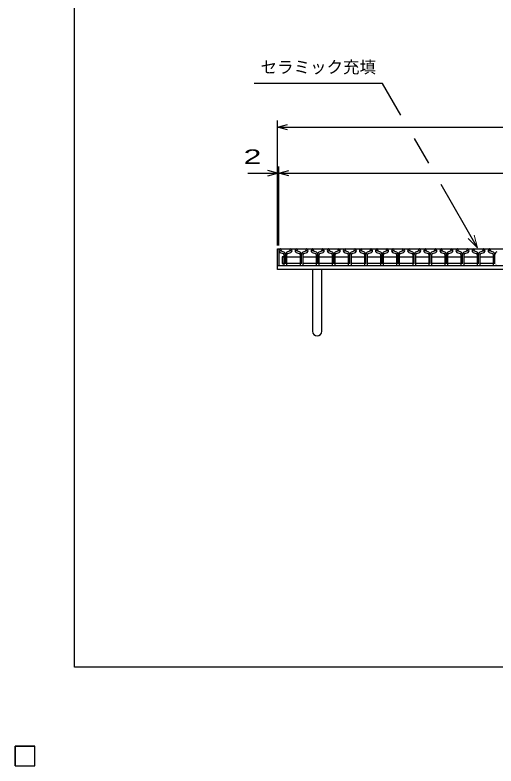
# Model space of a CAD drawing. Units: millimetres, scale not verified. Extents: x -1819 to 1731, y -1297 to 1054.
# Drawn here: x -1819 to -1090, y -1297 to -157 of the extents above; entities that cross this region are included whole.
import ezdxf
from ezdxf.enums import TextEntityAlignment as Align

# ---------------------------------------------------------------- set-up
doc = ezdxf.new("R2010")
doc.units = ezdxf.units.MM
doc.header["$LTSCALE"] = 10
for name, color, linetype, lineweight in [('0_2', 150, 'Continuous', 25), ('16', 3, 'Continuous', 25), ('19', 6, 'Continuous', 25), ('22', 2, 'Continuous', 25)]:
    doc.layers.add(name, color=color, linetype=linetype, lineweight=lineweight)
doc.styles.add('ベクトル', font='')
doc.styles.get('ベクトル').set_extended_font_data('ベクトル')

msp = doc.modelspace()

# ---------------------------------------------------------------- linework, layer by layer
at = {"layer": '0_2'}
for p, q in [((-1729, -1146.5), (-1729, 1053.5)), ((1731, -1146.5), (-1729, -1146.5))]:
    msp.add_line(p, q, dxfattribs=at)
at = {"layer": '0_2', "color": 4}
for p, q in [((-1261.71, -260.73), (-1456.71, -260.73)), ((-1233.92, -308.87), (-1261.71, -260.73)), ((-1191.86, -381.72), (-1213.48, -344.27)), ((-1117.65, -510.26), (-1172.96, -414.46))]:
    msp.add_line(p, q, dxfattribs=at)
at = {"layer": '0_2', "color": 4, "lineweight": 13}
for p, q in [((-1131.79, -496.11), (-1117.65, -510.26)), ((-1117.65, -510.26), (-1122.82, -490.94))]:
    msp.add_line(p, q, dxfattribs=at)
at = {"layer": '16'}
for p, q in [((-1419, -512), (-423, -512)), ((-1419, -512), (-1419, -537)), ((-1417.38, -517.18), (-1412.51, -518.89)), ((-1412.3, -516.53), (-1416.62, -515.01)), ((-1416.46, -514.31), (-1415.02, -513.61)), ((-1415.02, -513.61), (-1415.02, -513.38)), ((-1412.25, -524), (-1414.25, -524)), ((-1414.25, -524), (-1414.25, -534)), ((-1411.25, -525), (-1412.25, -524)), ((-1411.31, -520.59), (-1411.31, -536.31)), ((-1409, -534.71), (-1409, -520.64)), ((-1406.75, -525), (-1405.75, -524)), ((-1406.71, -536.31), (-1406.71, -520.59)), ((-1405.75, -524), (-1387.85, -524)), ((-1401.4, -515.01), (-1405.72, -516.53)), ((-1405.51, -518.89), (-1400.64, -517.18)), ((-1403, -513.38), (-1403, -513.61)), ((-1403, -513.61), (-1401.56, -514.31)), ((-1392.98, -517.18), (-1388.11, -518.89)), ((-1387.9, -516.53), (-1392.22, -515.01)), ((-1392.06, -514.31), (-1390.62, -513.61)), ((-1390.62, -513.61), (-1390.62, -513.38)), ((-1387.85, -524), (-1386.85, -525)), ((-1386.91, -520.59), (-1386.91, -536.31)), ((-1384.6, -534.71), (-1384.6, -520.64)), ((-1382.35, -525), (-1381.35, -524)), ((-1382.31, -536.31), (-1382.31, -520.59)), ((-1381.35, -524), (-1363.45, -524)), ((-1377, -515.01), (-1381.32, -516.53)), ((-1381.11, -518.89), (-1376.24, -517.18)), ((-1378.6, -513.38), (-1378.6, -513.61)), ((-1378.6, -513.61), (-1377.16, -514.31)), ((-1368.58, -517.18), (-1363.71, -518.89)), ((-1363.5, -516.53), (-1367.82, -515.01)), ((-1367.66, -514.31), (-1366.22, -513.61)), ((-1366.22, -513.61), (-1366.22, -513.38)), ((-1363.45, -524), (-1362.45, -525)), ((-1362.51, -520.59), (-1362.51, -536.31)), ((-1360.2, -534.71), (-1360.2, -520.64)), ((-1357.95, -525), (-1356.95, -524)), ((-1357.91, -536.31), (-1357.91, -520.59)), ((-1356.95, -524), (-1339.05, -524)), ((-1352.6, -515.01), (-1356.92, -516.53)), ((-1356.71, -518.89), (-1351.84, -517.18)), ((-1354.2, -513.38), (-1354.2, -513.61)), ((-1354.2, -513.61), (-1352.76, -514.31)), ((-1344.18, -517.18), (-1339.31, -518.89)), ((-1339.1, -516.53), (-1343.42, -515.01)), ((-1343.26, -514.31), (-1341.82, -513.61)), ((-1341.82, -513.61), (-1341.82, -513.38)), ((-1339.05, -524), (-1338.05, -525)), ((-1338.11, -520.59), (-1338.11, -536.31)), ((-1335.8, -534.71), (-1335.8, -520.64)), ((-1333.55, -525), (-1332.55, -524)), ((-1333.51, -536.31), (-1333.51, -520.59)), ((-1332.55, -524), (-1314.65, -524)), ((-1328.2, -515.01), (-1332.52, -516.53)), ((-1332.31, -518.89), (-1327.44, -517.18)), ((-1329.8, -513.38), (-1329.8, -513.61)), ((-1329.8, -513.61), (-1328.36, -514.31)), ((-1319.78, -517.18), (-1314.91, -518.89)), ((-1314.7, -516.53), (-1319.02, -515.01)), ((-1318.86, -514.31), (-1317.42, -513.61)), ((-1317.42, -513.61), (-1317.42, -513.38)), ((-1314.65, -524), (-1313.65, -525)), ((-1313.71, -520.59), (-1313.71, -536.31)), ((-1311.4, -534.71), (-1311.4, -520.64)), ((-1309.15, -525), (-1308.15, -524)), ((-1309.11, -536.31), (-1309.11, -520.59)), ((-1308.15, -524), (-1290.25, -524)), ((-1303.8, -515.01), (-1308.12, -516.53)), ((-1307.91, -518.89), (-1303.04, -517.18)), ((-1305.4, -513.38), (-1305.4, -513.61)), ((-1305.4, -513.61), (-1303.96, -514.31)), ((-1295.38, -517.18), (-1290.51, -518.89)), ((-1290.3, -516.53), (-1294.62, -515.01)), ((-1294.46, -514.31), (-1293.02, -513.61)), ((-1293.02, -513.61), (-1293.02, -513.38)), ((-1290.25, -524), (-1289.25, -525)), ((-1289.31, -520.59), (-1289.31, -536.31)), ((-1287, -534.71), (-1287, -520.64)), ((-1284.75, -525), (-1283.75, -524)), ((-1284.71, -536.31), (-1284.71, -520.59)), ((-1283.75, -524), (-1265.85, -524)), ((-1279.4, -515.01), (-1283.72, -516.53)), ((-1283.51, -518.89), (-1278.64, -517.18)), ((-1281, -513.38), (-1281, -513.61)), ((-1281, -513.61), (-1279.56, -514.31)), ((-1270.98, -517.18), (-1266.11, -518.89)), ((-1265.9, -516.53), (-1270.22, -515.01)), ((-1270.06, -514.31), (-1268.62, -513.61)), ((-1268.62, -513.61), (-1268.62, -513.38)), ((-1265.85, -524), (-1264.85, -525)), ((-1264.91, -520.59), (-1264.91, -536.31)), ((-1262.6, -534.71), (-1262.6, -520.64)), ((-1260.35, -525), (-1259.35, -524)), ((-1260.31, -536.31), (-1260.31, -520.59)), ((-1259.35, -524), (-1241.45, -524)), ((-1255, -515.01), (-1259.32, -516.53)), ((-1259.11, -518.89), (-1254.24, -517.18)), ((-1256.6, -513.38), (-1256.6, -513.61)), ((-1256.6, -513.61), (-1255.16, -514.31)), ((-1246.58, -517.18), (-1241.71, -518.89)), ((-1241.5, -516.53), (-1245.82, -515.01)), ((-1245.66, -514.31), (-1244.22, -513.61)), ((-1244.22, -513.61), (-1244.22, -513.38)), ((-1241.45, -524), (-1240.45, -525)), ((-1240.51, -520.59), (-1240.51, -536.31)), ((-1238.2, -534.71), (-1238.2, -520.64)), ((-1235.95, -525), (-1234.95, -524)), ((-1235.91, -536.31), (-1235.91, -520.59)), ((-1234.95, -524), (-1217.05, -524)), ((-1230.6, -515.01), (-1234.92, -516.53)), ((-1234.71, -518.89), (-1229.84, -517.18)), ((-1232.2, -513.38), (-1232.2, -513.61)), ((-1232.2, -513.61), (-1230.76, -514.31)), ((-1222.18, -517.18), (-1217.31, -518.89)), ((-1217.1, -516.53), (-1221.42, -515.01)), ((-1221.26, -514.31), (-1219.82, -513.61)), ((-1219.82, -513.61), (-1219.82, -513.38)), ((-1217.05, -524), (-1216.05, -525)), ((-1216.11, -520.59), (-1216.11, -536.31)), ((-1213.8, -534.71), (-1213.8, -520.64)), ((-1211.55, -525), (-1210.55, -524)), ((-1211.51, -536.31), (-1211.51, -520.59)), ((-1210.55, -524), (-1192.65, -524)), ((-1206.2, -515.01), (-1210.52, -516.53)), ((-1210.31, -518.89), (-1205.44, -517.18)), ((-1207.8, -513.38), (-1207.8, -513.61)), ((-1207.8, -513.61), (-1206.36, -514.31)), ((-1197.78, -517.18), (-1192.91, -518.89)), ((-1192.7, -516.53), (-1197.02, -515.01)), ((-1196.86, -514.31), (-1195.42, -513.61)), ((-1195.42, -513.61), (-1195.42, -513.38)), ((-1192.65, -524), (-1191.65, -525)), ((-1191.71, -520.59), (-1191.71, -536.31)), ((-1189.4, -534.71), (-1189.4, -520.64)), ((-1187.15, -525), (-1186.15, -524)), ((-1187.11, -536.31), (-1187.11, -520.59)), ((-1186.15, -524), (-1168.25, -524)), ((-1181.8, -515.01), (-1186.12, -516.53)), ((-1185.91, -518.89), (-1181.04, -517.18)), ((-1183.4, -513.38), (-1183.4, -513.61)), ((-1183.4, -513.61), (-1181.96, -514.31)), ((-1173.38, -517.18), (-1168.51, -518.89)), ((-1168.3, -516.53), (-1172.62, -515.01)), ((-1172.46, -514.31), (-1171.02, -513.61)), ((-1171.02, -513.61), (-1171.02, -513.38)), ((-1168.25, -524), (-1167.25, -525)), ((-1167.31, -520.59), (-1167.31, -536.31)), ((-1165, -534.71), (-1165, -520.64)), ((-1162.75, -525), (-1161.75, -524)), ((-1162.71, -536.31), (-1162.71, -520.59)), ((-1161.75, -524), (-1143.85, -524)), ((-1157.4, -515.01), (-1161.72, -516.53)), ((-1161.51, -518.89), (-1156.64, -517.18)), ((-1159, -513.38), (-1159, -513.61)), ((-1159, -513.61), (-1157.56, -514.31)), ((-1148.98, -517.18), (-1144.11, -518.89)), ((-1143.9, -516.53), (-1148.22, -515.01)), ((-1148.06, -514.31), (-1146.62, -513.61)), ((-1146.62, -513.61), (-1146.62, -513.38)), ((-1143.85, -524), (-1142.85, -525)), ((-1142.91, -520.59), (-1142.91, -536.31)), ((-1140.6, -534.71), (-1140.6, -520.64)), ((-1138.35, -525), (-1137.35, -524)), ((-1138.31, -536.31), (-1138.31, -520.59)), ((-1137.35, -524), (-1119.45, -524)), ((-1133, -515.01), (-1137.32, -516.53)), ((-1137.11, -518.89), (-1132.24, -517.18)), ((-1134.6, -513.38), (-1134.6, -513.61)), ((-1134.6, -513.61), (-1133.16, -514.31)), ((-1124.58, -517.18), (-1119.71, -518.89)), ((-1119.5, -516.53), (-1123.82, -515.01)), ((-1123.66, -514.31), (-1122.22, -513.61)), ((-1122.22, -513.61), (-1122.22, -513.38)), ((-1119.45, -524), (-1118.45, -525)), ((-1118.51, -520.59), (-1118.51, -536.31)), ((-1116.2, -534.71), (-1116.2, -520.64)), ((-1113.95, -525), (-1112.95, -524)), ((-1113.91, -536.31), (-1113.91, -520.59)), ((-1112.95, -524), (-1095.05, -524)), ((-1108.6, -515.01), (-1112.92, -516.53)), ((-1112.71, -518.89), (-1107.84, -517.18)), ((-1110.2, -513.38), (-1110.2, -513.61)), ((-1110.2, -513.61), (-1108.76, -514.31)), ((-1100.18, -517.18), (-1095.31, -518.89)), ((-1095.1, -516.53), (-1099.42, -515.01)), ((-1099.26, -514.31), (-1097.82, -513.61)), ((-1097.82, -513.61), (-1097.82, -513.38)), ((-1095.05, -524), (-1094.05, -525)), ((-1094.11, -520.59), (-1094.11, -536.31)), ((-1091.8, -534.71), (-1091.8, -520.64)), ((-1414.25, -534), (-1412.25, -534)), ((-1412.25, -534), (-1411.25, -533)), ((-1405.75, -534), (-1406.75, -533)), ((-1387.85, -534), (-1405.75, -534)), ((-1386.85, -533), (-1387.85, -534)), ((-1381.35, -534), (-1382.35, -533)), ((-1363.45, -534), (-1381.35, -534)), ((-1362.45, -533), (-1363.45, -534)), ((-1356.95, -534), (-1357.95, -533)), ((-1339.05, -534), (-1356.95, -534)), ((-1338.05, -533), (-1339.05, -534)), ((-1332.55, -534), (-1333.55, -533)), ((-1314.65, -534), (-1332.55, -534)), ((-1313.65, -533), (-1314.65, -534)), ((-1308.15, -534), (-1309.15, -533)), ((-1290.25, -534), (-1308.15, -534)), ((-1289.25, -533), (-1290.25, -534)), ((-1283.75, -534), (-1284.75, -533)), ((-1265.85, -534), (-1283.75, -534)), ((-1264.85, -533), (-1265.85, -534)), ((-1259.35, -534), (-1260.35, -533)), ((-1241.45, -534), (-1259.35, -534)), ((-1240.45, -533), (-1241.45, -534)), ((-1234.95, -534), (-1235.95, -533)), ((-1217.05, -534), (-1234.95, -534)), ((-1216.05, -533), (-1217.05, -534)), ((-1210.55, -534), (-1211.55, -533)), ((-1192.65, -534), (-1210.55, -534)), ((-1191.65, -533), (-1192.65, -534)), ((-1186.15, -534), (-1187.15, -533)), ((-1168.25, -534), (-1186.15, -534)), ((-1167.25, -533), (-1168.25, -534)), ((-1161.75, -534), (-1162.75, -533)), ((-1143.85, -534), (-1161.75, -534)), ((-1142.85, -533), (-1143.85, -534)), ((-1137.35, -534), (-1138.35, -533)), ((-1119.45, -534), (-1137.35, -534)), ((-1118.45, -533), (-1119.45, -534)), ((-1112.95, -534), (-1113.95, -533)), ((-1095.05, -534), (-1112.95, -534)), ((-1094.05, -533), (-1095.05, -534)), ((-1419, -537), (-423, -537)), ((-1410.61, -537.01), (-1407.41, -537.01)), ((-1386.21, -537.01), (-1383.01, -537.01)), ((-1361.81, -537.01), (-1358.61, -537.01)), ((-1337.41, -537.01), (-1334.21, -537.01)), ((-1313.01, -537.01), (-1309.81, -537.01)), ((-1288.61, -537.01), (-1285.41, -537.01)), ((-1264.21, -537.01), (-1261.01, -537.01)), ((-1239.81, -537.01), (-1236.61, -537.01)), ((-1215.41, -537.01), (-1212.21, -537.01)), ((-1191.01, -537.01), (-1187.81, -537.01)), ((-1166.61, -537.01), (-1163.41, -537.01)), ((-1142.21, -537.01), (-1139.01, -537.01)), ((-1117.81, -537.01), (-1114.61, -537.01)), ((-1093.41, -537.01), (-1090.21, -537.01)), ((-1819.03, -1266.69), (-1789.03, -1266.69)), ((-1819.03, -1296.69), (-1819.03, -1266.69)), ((-1819.03, -1266.69), (-1789.03, -1266.69)), ((-1819.03, -1296.69), (-1819.03, -1266.69)), ((-1819.03, -1266.69), (-1789.03, -1266.69)), ((-1819.03, -1296.69), (-1819.03, -1266.69)), ((-1819.03, -1266.69), (-1789.03, -1266.69)), ((-1819.03, -1296.69), (-1819.03, -1266.69)), ((-1819.03, -1266.69), (-1789.03, -1266.69)), ((-1819.03, -1296.69), (-1819.03, -1266.69)), ((-1789.03, -1296.69), (-1789.03, -1266.69)), ((-1789.03, -1296.69), (-1789.03, -1266.69)), ((-1789.03, -1296.69), (-1789.03, -1266.69)), ((-1789.03, -1296.69), (-1789.03, -1266.69)), ((-1789.03, -1296.69), (-1789.03, -1266.69)), ((-1819.03, -1296.69), (-1789.03, -1296.69)), ((-1819.03, -1296.69), (-1789.03, -1296.69)), ((-1819.03, -1296.69), (-1789.03, -1296.69)), ((-1819.03, -1296.69), (-1789.03, -1296.69)), ((-1819.03, -1296.69), (-1789.03, -1296.69))]:
    msp.add_line(p, q, dxfattribs=at)
for centre, radius, start, end in [((-1416.31, -514.7), 2.7, 90.98, 246.68), ((-1416.47, -513.45), 1.45, 2.5, 85.55), ((-1401.55, -513.45), 1.45, 94.45, 177.5), ((-1401.71, -514.7), 2.7, 293.32, 89.02002), ((-1391.91, -514.7), 2.7, 90.98, 246.68), ((-1392.07, -513.45), 1.45, 2.5, 85.55), ((-1377.15, -513.45), 1.45, 94.45, 177.5), ((-1377.31, -514.7), 2.7, 293.32, 89.02002), ((-1367.51, -514.7), 2.7, 90.98, 246.68), ((-1367.67, -513.45), 1.45, 2.5, 85.55), ((-1352.75, -513.45), 1.45, 94.45, 177.5), ((-1352.91, -514.7), 2.7, 293.32, 89.02002), ((-1343.11, -514.7), 2.7, 90.98, 246.68), ((-1343.27, -513.45), 1.45, 2.5, 85.55), ((-1328.35, -513.45), 1.45, 94.45, 177.5), ((-1328.51, -514.7), 2.7, 293.32, 89.02002), ((-1318.71, -514.7), 2.7, 90.98, 246.68), ((-1318.87, -513.45), 1.45, 2.5, 85.55), ((-1303.95, -513.45), 1.45, 94.45, 177.5), ((-1304.11, -514.7), 2.7, 293.32, 89.02002), ((-1294.31, -514.7), 2.7, 90.98, 246.68), ((-1294.47, -513.45), 1.45, 2.5, 85.55), ((-1279.55, -513.45), 1.45, 94.45, 177.5), ((-1279.71, -514.7), 2.7, 293.32, 89.02002), ((-1269.91, -514.7), 2.7, 90.98, 246.68), ((-1270.07, -513.45), 1.45, 2.5, 85.55), ((-1255.15, -513.45), 1.45, 94.45, 177.5), ((-1255.31, -514.7), 2.7, 293.32, 89.02002), ((-1245.51, -514.7), 2.7, 90.98, 246.68), ((-1245.67, -513.45), 1.45, 2.5, 85.55), ((-1230.75, -513.45), 1.45, 94.45, 177.5), ((-1230.91, -514.7), 2.7, 293.32, 89.02002), ((-1221.11, -514.7), 2.7, 90.98, 246.68), ((-1221.27, -513.45), 1.45, 2.5, 85.55), ((-1206.35, -513.45), 1.45, 94.45, 177.5), ((-1206.51, -514.7), 2.7, 293.32, 89.02002), ((-1196.71, -514.7), 2.7, 90.98, 246.68), ((-1196.87, -513.45), 1.45, 2.5, 85.55), ((-1181.95, -513.45), 1.45, 94.45, 177.5), ((-1182.11, -514.7), 2.7, 293.32, 89.02002), ((-1172.31, -514.7), 2.7, 90.98, 246.68), ((-1172.47, -513.45), 1.45, 2.5, 85.55), ((-1157.55, -513.45), 1.45, 94.45, 177.5), ((-1157.71, -514.7), 2.7, 293.32, 89.02002), ((-1147.91, -514.7), 2.7, 90.98, 246.68), ((-1148.07, -513.45), 1.45, 2.5, 85.55), ((-1133.15, -513.45), 1.45, 94.45, 177.5), ((-1133.31, -514.7), 2.7, 293.32, 89.02002), ((-1123.51, -514.7), 2.7, 90.98, 246.68), ((-1123.67, -513.45), 1.45, 2.5, 85.55), ((-1108.75, -513.45), 1.45, 94.45, 177.5), ((-1108.91, -514.7), 2.7, 293.32, 89.02002), ((-1099.11, -514.7), 2.7, 90.98, 246.68), ((-1099.27, -513.45), 1.45, 2.5, 85.55), ((-1416.29, -514.72), 0.44, 111.91, 222.33), ((-1413.11, -520.59), 1.8, 0, 70.58), ((-1413.59, -520.94), 4.6, 3.78, 73.7), ((-1404.43, -520.94), 4.6, 106.3, 176.22), ((-1404.91, -520.59), 1.8, 109.42, 180), ((-1401.73, -514.72), 0.44, 317.67, 68.08999), ((-1391.89, -514.72), 0.44, 111.91, 222.33), ((-1388.71, -520.59), 1.8, 0, 70.58), ((-1389.19, -520.94), 4.6, 3.78, 73.7), ((-1380.03, -520.94), 4.6, 106.3, 176.22), ((-1380.51, -520.59), 1.8, 109.42, 180), ((-1377.33, -514.72), 0.44, 317.67, 68.08999), ((-1367.49, -514.72), 0.44, 111.91, 222.33), ((-1364.31, -520.59), 1.8, 0, 70.58), ((-1364.79, -520.94), 4.6, 3.78, 73.7), ((-1355.63, -520.94), 4.6, 106.3, 176.22), ((-1356.11, -520.59), 1.8, 109.42, 180), ((-1352.93, -514.72), 0.44, 317.67, 68.08999), ((-1343.09, -514.72), 0.44, 111.91, 222.33), ((-1339.91, -520.59), 1.8, 0, 70.58), ((-1340.39, -520.94), 4.6, 3.78, 73.7), ((-1331.23, -520.94), 4.6, 106.3, 176.22), ((-1331.71, -520.59), 1.8, 109.42, 180), ((-1328.53, -514.72), 0.44, 317.67, 68.08999), ((-1318.69, -514.72), 0.44, 111.91, 222.33), ((-1315.51, -520.59), 1.8, 0, 70.58), ((-1315.99, -520.94), 4.6, 3.78, 73.7), ((-1306.83, -520.94), 4.6, 106.3, 176.22), ((-1307.31, -520.59), 1.8, 109.42, 180), ((-1304.13, -514.72), 0.44, 317.67, 68.08999), ((-1294.29, -514.72), 0.44, 111.91, 222.33), ((-1291.11, -520.59), 1.8, 0, 70.58), ((-1291.59, -520.94), 4.6, 3.78, 73.7), ((-1282.43, -520.94), 4.6, 106.3, 176.22), ((-1282.91, -520.59), 1.8, 109.42, 180), ((-1279.73, -514.72), 0.44, 317.67, 68.08999), ((-1269.89, -514.72), 0.44, 111.91, 222.33), ((-1266.71, -520.59), 1.8, 0, 70.58), ((-1267.19, -520.94), 4.6, 3.78, 73.7), ((-1258.03, -520.94), 4.6, 106.3, 176.22), ((-1258.51, -520.59), 1.8, 109.42, 180), ((-1255.33, -514.72), 0.44, 317.67, 68.08999), ((-1245.49, -514.72), 0.44, 111.91, 222.33), ((-1242.31, -520.59), 1.8, 0, 70.58), ((-1242.79, -520.94), 4.6, 3.78, 73.7), ((-1233.63, -520.94), 4.6, 106.3, 176.22), ((-1234.11, -520.59), 1.8, 109.42, 180), ((-1230.93, -514.72), 0.44, 317.67, 68.08999), ((-1221.09, -514.72), 0.44, 111.91, 222.33), ((-1217.91, -520.59), 1.8, 0, 70.58), ((-1218.39, -520.94), 4.6, 3.78, 73.7), ((-1209.23, -520.94), 4.6, 106.3, 176.22), ((-1209.71, -520.59), 1.8, 109.42, 180), ((-1206.53, -514.72), 0.44, 317.67, 68.08999), ((-1196.69, -514.72), 0.44, 111.91, 222.33), ((-1193.51, -520.59), 1.8, 0, 70.58), ((-1193.99, -520.94), 4.6, 3.78, 73.7), ((-1184.83, -520.94), 4.6, 106.3, 176.22), ((-1185.31, -520.59), 1.8, 109.42, 180), ((-1182.13, -514.72), 0.44, 317.67, 68.08999), ((-1172.29, -514.72), 0.44, 111.91, 222.33), ((-1169.11, -520.59), 1.8, 0, 70.58), ((-1169.59, -520.94), 4.6, 3.78, 73.7), ((-1160.43, -520.94), 4.6, 106.3, 176.22), ((-1160.91, -520.59), 1.8, 109.42, 180), ((-1157.73, -514.72), 0.44, 317.67, 68.08999), ((-1147.89, -514.72), 0.44, 111.91, 222.33), ((-1144.71, -520.59), 1.8, 0, 70.58), ((-1145.19, -520.94), 4.6, 3.78, 73.7), ((-1136.03, -520.94), 4.6, 106.3, 176.22), ((-1136.51, -520.59), 1.8, 109.42, 180), ((-1133.33, -514.72), 0.44, 317.67, 68.08999), ((-1123.49, -514.72), 0.44, 111.91, 222.33), ((-1120.31, -520.59), 1.8, 0, 70.58), ((-1120.79, -520.94), 4.6, 3.78, 73.7), ((-1111.63, -520.94), 4.6, 106.3, 176.22), ((-1112.11, -520.59), 1.8, 109.42, 180), ((-1108.93, -514.72), 0.44, 317.67, 68.08999), ((-1099.09, -514.72), 0.44, 111.91, 222.33), ((-1095.91, -520.59), 1.8, 0, 70.58), ((-1096.39, -520.94), 4.6, 3.78, 73.7), ((-1087.23, -520.94), 4.6, 106.3, 176.22), ((-1410.61, -536.31), 0.7, 180, 270), ((-1407.41, -536.31), 0.7, 270, 0), ((-1386.21, -536.31), 0.7, 180, 270), ((-1383.01, -536.31), 0.7, 270, 0), ((-1361.81, -536.31), 0.7, 180, 270), ((-1358.61, -536.31), 0.7, 270, 0), ((-1337.41, -536.31), 0.7, 180, 270), ((-1334.21, -536.31), 0.7, 270, 0), ((-1313.01, -536.31), 0.7, 180, 270), ((-1309.81, -536.31), 0.7, 270, 0), ((-1288.61, -536.31), 0.7, 180, 270), ((-1285.41, -536.31), 0.7, 270, 0), ((-1264.21, -536.31), 0.7, 180, 270), ((-1261.01, -536.31), 0.7, 270, 0), ((-1239.81, -536.31), 0.7, 180, 270), ((-1236.61, -536.31), 0.7, 270, 0), ((-1215.41, -536.31), 0.7, 180, 270), ((-1212.21, -536.31), 0.7, 270, 0), ((-1191.01, -536.31), 0.7, 180, 270), ((-1187.81, -536.31), 0.7, 270, 0), ((-1166.61, -536.31), 0.7, 180, 270), ((-1163.41, -536.31), 0.7, 270, 0), ((-1142.21, -536.31), 0.7, 180, 270), ((-1139.01, -536.31), 0.7, 270, 0), ((-1117.81, -536.31), 0.7, 180, 270), ((-1114.61, -536.31), 0.7, 270, 0), ((-1093.41, -536.31), 0.7, 180, 270), ((-1090.21, -536.31), 0.7, 270, 0)]:
    msp.add_arc(centre, radius, start, end, dxfattribs=at)
at = {"layer": '19'}
for p, q in [((-1421, -537), (-1421, -512)), ((-1421, -512), (-1419, -512)), ((-1421, -537), (-421, -537)), ((-1421, -543), (-1421, -537)), ((-421, -543), (-1421, -543)), ((-1368, -543), (-1368, -637)), ((-1354, -637), (-1354, -543))]:
    msp.add_line(p, q, dxfattribs=at)
msp.add_arc((-1361, -637), 7, 180, 0, dxfattribs=at)
at = {"layer": '22', "color": 4}
for p, q in [((-1421, -507), (-1421, -317)), ((-1421, -327), (-1406, -323)), ((-1406, -331), (-1421, -327)), ((-1421, -327), (-421, -327)), ((-1421, -507), (-1421, -387)), ((-1419, -507), (-1419, -387)), ((-1466, -397), (-1421, -397)), ((-1421, -397), (-1436, -393)), ((-1436, -401), (-1421, -397)), ((-1421, -397), (-1419, -397)), ((-1419, -397), (-1404, -393)), ((-1404, -401), (-1419, -397)), ((-1419, -397), (-423, -397))]:
    msp.add_line(p, q, dxfattribs=at)
at = {"layer": '22'}
for p, q in [((-1789.03, -1266.69), (-1819.03, -1266.69)), ((-1819.03, -1266.69), (-1819.03, -1296.69)), ((-1789.03, -1266.69), (-1819.03, -1266.69)), ((-1819.03, -1266.69), (-1819.03, -1296.69)), ((-1789.03, -1266.69), (-1819.03, -1266.69)), ((-1819.03, -1266.69), (-1819.03, -1296.69)), ((-1789.03, -1296.69), (-1789.03, -1266.69)), ((-1789.03, -1296.69), (-1789.03, -1266.69)), ((-1789.03, -1296.69), (-1789.03, -1266.69)), ((-1819.03, -1296.69), (-1789.03, -1296.69)), ((-1819.03, -1296.69), (-1789.03, -1296.69)), ((-1819.03, -1296.69), (-1789.03, -1296.69))]:
    msp.add_line(p, q, dxfattribs=at)

# ---------------------------------------------------------------- texts
at = {"layer": '0_2', "color": 2, "style": 'ベクトル'}
msp.add_text('セラミック充填', height=18.33, dxfattribs=at).set_placement((-1271.71, -250.73), align=Align.BOTTOM_RIGHT)
at = {"layer": '22', "style": 'ベクトル', "width": 1.65}
msp.add_text(' 2 ', height=21.99, dxfattribs=at).set_placement((-1486, -372), align=Align.MIDDLE_LEFT)

doc.saveas('drawing.dxf')
